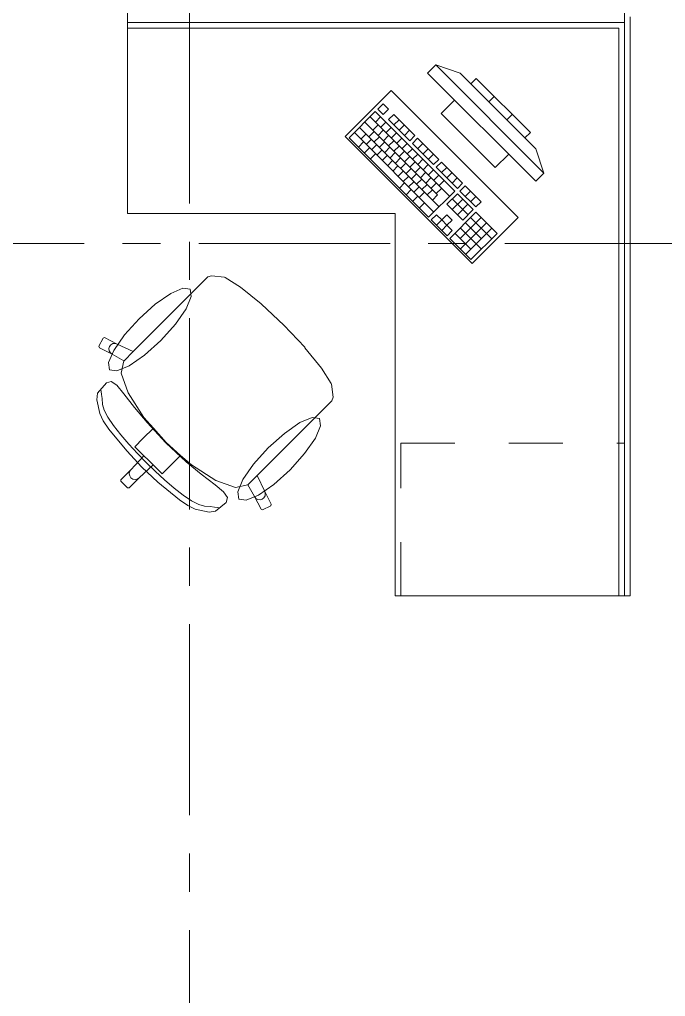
# Model space of a CAD drawing. Header units: inches. Extents: x -38 to 5698, y -33 to 92.
# Drawn here: x 223.598 to 225.287, y 32.437 to 34.992 of the extents above; entities that cross this region are included whole.
import ezdxf

# ---------------------------------------------------------------- set-up
doc = ezdxf.new("R2010")
doc.units = ezdxf.units.IN
doc.header["$MEASUREMENT"] = 0
doc.linetypes.add('Punto & Raya', pattern=[0.65, 0.5, -0.075, 0, -0.075])
doc.linetypes.add('Rayas', pattern=[0.282222, 0.141111, -0.141111])
doc.layers.add('Interior - Mobiliario', color=7, linetype='Continuous')
doc.layers.add('Marcador - Secciones', color=251, linetype='Continuous')

msp = doc.modelspace()

# ---------------------------------------------------------------- linework, layer by layer
at = {"layer": 'Interior - Mobiliario', "color": 175, "linetype": 'Continuous', "lineweight": 13}
for p, q in [((223.8801, 34.9997), (223.8801, 34.9697)), ((225.1951, 34.9697), (225.1951, 34.9997)), ((223.8801, 34.9697), (225.1651, 34.9697)), ((225.1651, 34.9697), (225.1651, 33.4847)), ((225.1951, 33.4847), (225.1951, 34.9697)), ((224.6862, 34.8736), (224.665, 34.8524)), ((224.969, 34.5908), (224.6862, 34.8736)), ((224.6862, 34.8736), (224.7498, 34.8524)), ((224.665, 34.8524), (224.9478, 34.5696)), ((224.7498, 34.8524), (224.9478, 34.6544)), ((224.7922, 34.8383), (224.7781, 34.8241)), ((224.7781, 34.8241), (224.9195, 34.6827)), ((224.9337, 34.6968), (224.7922, 34.8383)), ((224.5488, 34.7719), (224.5351, 34.7582)), ((224.5626, 34.758), (224.5488, 34.7719)), ((224.7357, 34.7817), (224.7003, 34.7463)), ((224.8771, 34.6403), (224.7357, 34.7817)), ((224.8252, 34.777), (224.8394, 34.7911)), ((224.5282, 34.7513), (224.4597, 34.6827)), ((224.7359, 34.5436), (224.5282, 34.7513)), ((224.5351, 34.7582), (224.5489, 34.7443)), ((224.5489, 34.7443), (224.5626, 34.758)), ((224.7003, 34.7463), (224.8417, 34.6049)), ((224.5008, 34.7239), (224.6912, 34.5335)), ((224.5145, 34.7376), (224.7222, 34.5299)), ((224.5284, 34.7238), (224.5421, 34.7375)), ((224.5422, 34.7099), (224.5559, 34.7236)), ((224.5765, 34.7442), (224.5628, 34.7305)), ((224.5628, 34.7305), (224.6182, 34.6751)), ((224.6319, 34.6888), (224.5765, 34.7442)), ((224.5766, 34.7166), (224.5903, 34.7303)), ((224.8724, 34.7298), (224.8865, 34.744)), ((224.4734, 34.6965), (224.6811, 34.4887)), ((224.4871, 34.7102), (224.6948, 34.5025)), ((224.5113, 34.6859), (224.525, 34.6997)), ((224.5216, 34.7031), (224.5353, 34.7168)), ((224.5354, 34.6893), (224.5491, 34.703)), ((224.5561, 34.6961), (224.5698, 34.7098)), ((224.5699, 34.6822), (224.5836, 34.6959)), ((224.5905, 34.7028), (224.6042, 34.7165)), ((224.6043, 34.6889), (224.618, 34.7026)), ((224.9195, 34.6827), (224.9337, 34.6968)), ((224.4597, 34.6827), (224.6674, 34.475)), ((224.4839, 34.6585), (224.4976, 34.6722)), ((224.4907, 34.6792), (224.5044, 34.6929)), ((224.5045, 34.6653), (224.5182, 34.679)), ((224.5252, 34.6721), (224.5389, 34.6858)), ((224.539, 34.6582), (224.5527, 34.672)), ((224.5493, 34.6754), (224.563, 34.6891)), ((224.5631, 34.6616), (224.5768, 34.6753)), ((224.5837, 34.6684), (224.5975, 34.6821)), ((224.6182, 34.6751), (224.6319, 34.6888)), ((224.6388, 34.6819), (224.6251, 34.6682)), ((224.6942, 34.6265), (224.6388, 34.6819)), ((224.4995, 34.6429), (224.5132, 34.6566)), ((224.5184, 34.6515), (224.5321, 34.6652)), ((224.5322, 34.6376), (224.5459, 34.6513)), ((224.5529, 34.6444), (224.5666, 34.6581)), ((224.5667, 34.6306), (224.5804, 34.6443)), ((224.577, 34.6477), (224.5907, 34.6614)), ((224.5908, 34.6339), (224.6045, 34.6476)), ((224.5976, 34.6545), (224.6113, 34.6682)), ((224.6114, 34.6407), (224.6252, 34.6544)), ((224.6251, 34.6682), (224.6805, 34.6128)), ((224.6389, 34.6543), (224.6526, 34.668)), ((224.6528, 34.6405), (224.6665, 34.6542)), ((224.969, 34.5908), (224.9478, 34.6544)), ((224.515, 34.6274), (224.5288, 34.6411)), ((224.5461, 34.6238), (224.5598, 34.6375)), ((224.5599, 34.6099), (224.5736, 34.6236)), ((224.5806, 34.6167), (224.5943, 34.6304)), ((224.6047, 34.62), (224.6184, 34.6337)), ((224.6185, 34.6062), (224.6322, 34.6199)), ((224.6253, 34.6268), (224.639, 34.6405)), ((224.6391, 34.613), (224.6529, 34.6267)), ((224.6666, 34.6266), (224.6803, 34.6403)), ((224.6805, 34.6128), (224.6942, 34.6265)), ((224.7011, 34.6196), (224.6874, 34.6058)), ((224.7565, 34.5642), (224.7011, 34.6196)), ((224.8417, 34.6049), (224.8771, 34.6403)), ((224.5738, 34.5961), (224.5875, 34.6098)), ((224.5876, 34.5822), (224.6013, 34.5959)), ((224.5944, 34.6029), (224.6081, 34.6166)), ((224.6082, 34.589), (224.622, 34.6027)), ((224.6323, 34.5923), (224.6461, 34.606)), ((224.6462, 34.5785), (224.6599, 34.5922)), ((224.653, 34.5991), (224.6667, 34.6128)), ((224.6668, 34.5853), (224.6805, 34.599)), ((224.6874, 34.6058), (224.7428, 34.5505)), ((224.7013, 34.592), (224.715, 34.6057)), ((224.6015, 34.5684), (224.6152, 34.5821)), ((224.6153, 34.5545), (224.629, 34.5682)), ((224.6221, 34.5752), (224.6358, 34.5889)), ((224.6359, 34.5613), (224.6497, 34.575)), ((224.66, 34.5646), (224.6738, 34.5784)), ((224.6807, 34.5714), (224.6944, 34.5851)), ((224.6945, 34.5576), (224.7082, 34.5713)), ((224.7151, 34.5782), (224.7288, 34.5919)), ((224.7289, 34.5643), (224.7427, 34.578)), ((224.9478, 34.5696), (224.969, 34.5908)), ((224.5912, 34.5512), (224.6049, 34.5649)), ((224.6085, 34.5339), (224.6222, 34.5476)), ((224.6292, 34.5407), (224.6429, 34.5544)), ((224.6498, 34.5475), (224.6635, 34.5612)), ((224.6636, 34.5336), (224.6774, 34.5473)), ((224.6674, 34.475), (224.7359, 34.5436)), ((224.6739, 34.5508), (224.6876, 34.5645)), ((224.6877, 34.5369), (224.7015, 34.5507)), ((224.7428, 34.5505), (224.7565, 34.5642)), ((224.7634, 34.5572), (224.7497, 34.5435)), ((224.7497, 34.5435), (224.7913, 34.502)), ((224.805, 34.5157), (224.7634, 34.5572)), ((224.7636, 34.5297), (224.7773, 34.5434)), ((224.6258, 34.5166), (224.6395, 34.5303)), ((224.643, 34.5268), (224.6567, 34.5405)), ((224.6775, 34.5198), (224.6912, 34.5335)), ((224.7429, 34.5367), (224.7154, 34.5093)), ((224.7291, 34.523), (224.7707, 34.4814)), ((224.7293, 34.4954), (224.7567, 34.5228)), ((224.7844, 34.4951), (224.7429, 34.5367)), ((224.7774, 34.5158), (224.7911, 34.5296)), ((224.7913, 34.502), (224.805, 34.5157)), ((224.6431, 34.4993), (224.6568, 34.513)), ((224.7154, 34.5093), (224.757, 34.4677)), ((224.7431, 34.4816), (224.7706, 34.509)), ((224.757, 34.4677), (224.7844, 34.4951)), ((224.688, 34.4818), (224.6743, 34.4681)), ((224.6743, 34.4681), (224.7158, 34.4266)), ((224.7019, 34.468), (224.688, 34.4818)), ((224.6881, 34.4543), (224.7019, 34.468)), ((224.7156, 34.4817), (224.7019, 34.468)), ((224.7019, 34.468), (224.7157, 34.4541)), ((224.7294, 34.4678), (224.7156, 34.4817)), ((224.7157, 34.4541), (224.7294, 34.4678)), ((224.7913, 34.4882), (224.7228, 34.4196)), ((224.7503, 34.4195), (224.8052, 34.4744)), ((224.7776, 34.4745), (224.833, 34.4191)), ((224.8467, 34.4328), (224.7913, 34.4882)), ((224.702, 34.4404), (224.7157, 34.4541)), ((224.7295, 34.4403), (224.7157, 34.4541)), ((224.7158, 34.4266), (224.7295, 34.4403)), ((224.7502, 34.4471), (224.8056, 34.3917)), ((224.7505, 34.3919), (224.819, 34.4605)), ((224.7639, 34.4608), (224.8054, 34.4192)), ((224.7643, 34.3781), (224.8329, 34.4467)), ((224.7228, 34.4196), (224.7781, 34.3643)), ((224.7365, 34.4334), (224.778, 34.3918)), ((224.7781, 34.3643), (224.8467, 34.4328)), ((224.0905, 34.3193), (224.0686, 34.2974)), ((224.0998, 34.3222), (224.0905, 34.3193)), ((224.1337, 34.3182), (224.0998, 34.3222)), ((224.1358, 34.3173), (224.1337, 34.3182)), ((224.1759, 34.2924), (224.1358, 34.3173)), ((224.0686, 34.2974), (224.043, 34.2719)), ((224.2295, 34.2488), (224.1759, 34.2924)), ((224.043, 34.2719), (223.8952, 34.124)), ((224.2304, 34.2482), (224.2295, 34.2488)), ((224.2887, 34.1933), (224.2304, 34.2482)), ((224.2887, 34.1933), (224.3436, 34.135)), ((223.8163, 34.1593), (223.8055, 34.1379)), ((223.8203, 34.1606), (223.8163, 34.1593)), ((223.8534, 34.1436), (223.8203, 34.1606)), ((223.8055, 34.1379), (223.8068, 34.1339)), ((223.8068, 34.1339), (223.8399, 34.1169)), ((223.8332, 34.1371), (223.8317, 34.1315)), ((223.8368, 34.1417), (223.8332, 34.1371)), ((223.8419, 34.1446), (223.8368, 34.1417)), ((223.8478, 34.1452), (223.8419, 34.1446)), ((223.8534, 34.1436), (223.8478, 34.1452)), ((223.8952, 34.124), (223.8534, 34.1436)), ((224.3436, 34.135), (224.3442, 34.1341)), ((224.3442, 34.1341), (224.3878, 34.0805)), ((223.8317, 34.1315), (223.8324, 34.1257)), ((223.8324, 34.1257), (223.8353, 34.1205)), ((223.8353, 34.1205), (223.8399, 34.1169)), ((223.8399, 34.1169), (223.8709, 34.0996)), ((223.871, 34.0998), (223.8952, 34.124)), ((223.8709, 34.0996), (223.8635, 34.0676)), ((223.871, 34.0998), (223.8709, 34.0996)), ((223.8635, 34.0676), (223.8818, 34.0157)), ((224.3878, 34.0805), (224.4127, 34.0404)), ((223.8248, 34.0425), (223.8016, 34.0147)), ((223.8377, 34.0459), (223.8248, 34.0425)), ((223.8521, 34.0359), (223.8377, 34.0459)), ((223.8707, 34.0136), (223.8521, 34.0359)), ((224.4127, 34.0404), (224.4136, 34.0383)), ((224.4136, 34.0383), (224.4176, 34.0044)), ((223.8016, 34.0147), (223.7997, 33.9979)), ((223.8113, 34.0199), (223.8105, 34.0244)), ((223.812, 34.0119), (223.8113, 34.0199)), ((223.8141, 34.0011), (223.812, 34.0119)), ((223.8986, 33.9775), (223.8707, 34.0136)), ((223.8818, 34.0157), (223.9231, 33.9518)), ((224.4176, 34.0044), (224.4147, 33.9951)), ((223.7997, 33.9979), (223.8075, 33.9617)), ((223.8152, 33.9857), (223.8141, 34.0011)), ((223.8191, 33.971), (223.8152, 33.9857)), ((224.4147, 33.9951), (224.3928, 33.9731)), ((223.8075, 33.9617), (223.8165, 33.9425)), ((223.8291, 33.9521), (223.8191, 33.971)), ((223.9313, 33.9381), (223.8986, 33.9775)), ((224.3928, 33.9731), (224.3673, 33.9476)), ((223.8165, 33.9425), (223.8314, 33.9208)), ((223.8439, 33.9303), (223.8291, 33.9521)), ((223.8625, 33.9065), (223.8439, 33.9303)), ((223.9231, 33.9518), (223.9479, 33.9237)), ((223.9808, 33.8854), (223.9313, 33.9381)), ((224.3673, 33.9476), (224.2194, 33.7998)), ((223.8314, 33.9208), (223.8782, 33.8641)), ((223.8837, 33.8818), (223.8625, 33.9065)), ((223.9479, 33.9237), (223.9206, 33.8963)), ((223.9479, 33.9237), (223.9812, 33.8858)), ((223.9062, 33.8571), (223.8837, 33.8818)), ((223.9206, 33.8963), (223.8994, 33.8752)), ((223.9808, 33.8854), (224.0335, 33.8359)), ((224.0191, 33.8525), (223.9812, 33.8858)), ((223.8782, 33.8641), (223.9173, 33.8219)), ((223.923, 33.8515), (223.8891, 33.815)), ((223.8994, 33.8752), (223.923, 33.8515)), ((223.9291, 33.8337), (223.9062, 33.8571)), ((223.923, 33.8515), (223.935, 33.8396)), ((224.0191, 33.8525), (223.9917, 33.8252)), ((224.0472, 33.8277), (224.0191, 33.8525)), ((223.9469, 33.8276), (223.9104, 33.7937)), ((223.9291, 33.8337), (223.9525, 33.8108)), ((223.9469, 33.8276), (223.935, 33.8396)), ((223.9706, 33.804), (223.9469, 33.8276)), ((224.0335, 33.8359), (224.0729, 33.8032)), ((224.1111, 33.7864), (224.0472, 33.8277)), ((223.8891, 33.815), (223.863, 33.7889)), ((223.8858, 33.8101), (223.8847, 33.8044)), ((223.8847, 33.8044), (223.8859, 33.7986)), ((223.8891, 33.815), (223.8858, 33.8101)), ((223.9595, 33.7828), (223.9173, 33.8219)), ((223.9525, 33.8108), (223.9772, 33.7883)), ((223.9917, 33.8252), (223.9706, 33.804)), ((224.0729, 33.8032), (224.109, 33.7753)), ((223.863, 33.7889), (223.863, 33.7847)), ((223.863, 33.7847), (223.8715, 33.7761)), ((223.8801, 33.7676), (223.8715, 33.7761)), ((223.9104, 33.7937), (223.8843, 33.7676)), ((223.8859, 33.7986), (223.8891, 33.7937)), ((223.894, 33.7905), (223.8891, 33.7937)), ((223.8998, 33.7893), (223.894, 33.7905)), ((223.9055, 33.7904), (223.8998, 33.7893)), ((223.9104, 33.7937), (223.9055, 33.7904)), ((224.0162, 33.736), (223.9595, 33.7828)), ((223.9772, 33.7883), (224.0019, 33.7671)), ((224.109, 33.7753), (224.1313, 33.7567)), ((224.163, 33.7681), (224.1111, 33.7864)), ((224.195, 33.7755), (224.163, 33.7681)), ((224.1952, 33.7756), (224.195, 33.7755)), ((224.2123, 33.7445), (224.195, 33.7755)), ((224.1952, 33.7756), (224.2194, 33.7998)), ((224.2194, 33.7998), (224.239, 33.758)), ((223.8843, 33.7676), (223.8801, 33.7676)), ((224.0019, 33.7671), (224.0257, 33.7485)), ((224.1313, 33.7567), (224.1413, 33.7423)), ((224.239, 33.758), (224.2406, 33.7524)), ((224.239, 33.758), (224.256, 33.7249)), ((224.2406, 33.7524), (224.24, 33.7465)), ((224.0379, 33.7211), (224.0162, 33.736)), ((224.0257, 33.7485), (224.0475, 33.7337)), ((224.0475, 33.7337), (224.0664, 33.7237)), ((224.0664, 33.7237), (224.0811, 33.7198)), ((224.1379, 33.7294), (224.1101, 33.7062)), ((224.1413, 33.7423), (224.1379, 33.7294)), ((224.2159, 33.7399), (224.2123, 33.7445)), ((224.2293, 33.7114), (224.2123, 33.7445)), ((224.2211, 33.737), (224.2159, 33.7399)), ((224.2269, 33.7363), (224.2211, 33.737)), ((224.2325, 33.7378), (224.2269, 33.7363)), ((224.2371, 33.7414), (224.2325, 33.7378)), ((224.24, 33.7465), (224.2371, 33.7414)), ((224.256, 33.7249), (224.2547, 33.7209)), ((224.0571, 33.7121), (224.0379, 33.7211)), ((224.0933, 33.7043), (224.0571, 33.7121)), ((224.0811, 33.7198), (224.0965, 33.7187)), ((224.1101, 33.7062), (224.0933, 33.7043)), ((224.0965, 33.7187), (224.1073, 33.7166)), ((224.1073, 33.7166), (224.1153, 33.7159)), ((224.1153, 33.7159), (224.1198, 33.7151)), ((224.2333, 33.7101), (224.2293, 33.7114)), ((224.2547, 33.7209), (224.2333, 33.7101)), ((225.1651, 33.4847), (225.1951, 33.4847))]:
    msp.add_line(p, q, dxfattribs=at)
at = {"layer": 'Interior - Mobiliario', "color": 175, "linetype": 'Rayas', "lineweight": 13}
for p, q in [((224.5951, 33.4847), (224.5951, 33.8847)), ((224.5951, 33.8847), (225.1801, 33.8847))]:
    msp.add_line(p, q, dxfattribs=at)
at = {"layer": 'Interior - Mobiliario', "color": 175, "linetype": 'Continuous', "lineweight": 13, "flags": 128}
for points in [[(225.1801, 34.9847), (225.1801, 36.4847), (224.5801, 36.4847), (224.5801, 35.4847), (223.8801, 35.4847), (223.8801, 34.9847)], [(225.1801, 34.9847), (225.1801, 33.4847), (224.5801, 33.4847), (224.5801, 34.4847), (223.8801, 34.4847), (223.8801, 34.9847)], [(224.5695, 34.8064), (224.4493, 34.6862), (224.7816, 34.3539), (224.9019, 34.4741)], [(223.9103, 34.2098), (223.8721, 34.1673), (223.8441, 34.127), (223.8305, 34.0949), (223.8334, 34.076), (223.8523, 34.0731), (223.8844, 34.0867), (223.9247, 34.1147), (223.9672, 34.1529), (224.0054, 34.1954), (224.0334, 34.2357), (224.047, 34.2678), (224.0441, 34.2867), (224.0252, 34.2896), (223.9931, 34.276), (223.9528, 34.248)], [(224.3052, 33.8149), (224.2627, 33.7767), (224.2224, 33.7487), (224.1903, 33.7351), (224.1714, 33.738), (224.1685, 33.7569), (224.1821, 33.789), (224.2101, 33.8293), (224.2483, 33.8718), (224.2908, 33.91), (224.3311, 33.938), (224.3632, 33.9516), (224.3821, 33.9487), (224.385, 33.9298), (224.3714, 33.8977), (224.3434, 33.8574)]]:
    msp.add_lwpolyline(points, close=True, dxfattribs=at)
at = {"layer": 'Marcador - Secciones', "color": 251, "linetype": 'Punto & Raya', "lineweight": 13}
for p, q in [((224.0425, 46.2111), (224.0425, 0.8878)), ((189.6667, 34.4067), (240.9403, 34.4067))]:
    msp.add_line(p, q, dxfattribs=at)

doc.saveas('drawing.dxf')
